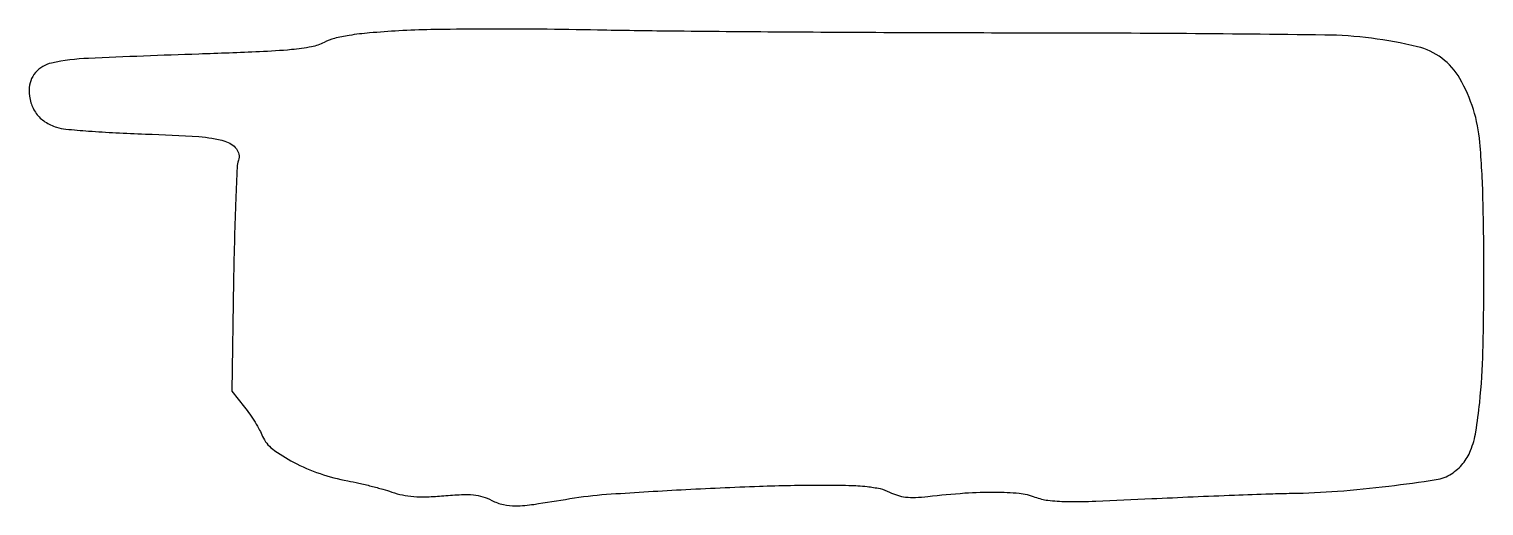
# Model space of a CAD drawing. Extents: x 0 to 330, y 0 to 108.
import ezdxf

# ---------------------------------------------------------------- set-up
doc = ezdxf.new("R2010")
doc.units = 0

msp = doc.modelspace()

# ---------------------------------------------------------------- linework, layer by layer
msp.add_lwpolyline([(83.921219, 108.037973, 0.00621), (77.269255, 107.55843, 0.01725), (72.615872, 107.002604, 0.024237), (69.262129, 106.316325, 0.059636), (66.921219, 105.40988, -0.075398), (64.066902, 104.406428, -0.023594), (59.564275, 103.770207, -0.012721), (52.286792, 103.276395, -0.002203), (38.5, 102.753571, 0.002525), (13.448603, 101.787449, 0.040981), (5.092052, 100.733064, 0.166417), (1.432685, 98.553239, 0.177774), (0, 94.651078, 0.070727), (0.414867, 91.732873, 0.088395), (1.624582, 89.283647, 0.088711), (3.601706, 87.409235, 0.07179), (6.253101, 86.166048, 0.049821), (8.347499, 85.751189, 0.004841), (13.504014, 85.305029, 0.006102), (19.676944, 84.9068, 0.004791), (26.377586, 84.620932, -0.007906), (38.490017, 84.028553, -0.052597), (44.440018, 83.008568, -0.159908), (47.03424, 81.264055, -0.247638), (47.496856, 78.665078, 0.065597), (47.207483, 77.059804, 0.001706), (46.886736, 69.763205, 0.003579), (46.600141, 61.17547, 0.002435), (46.391586, 51.401153), (45.978307, 26.302307), (48.85472, 22.682811, -0.016455), (50.047916, 21.075514, -0.012424), (51.254616, 19.237077, -0.012597), (52.302816, 17.451374, -0.028235), (52.985359, 16.035347, 0.135843), (55.211943, 13.182556, 0.039082), (60.000285, 10.181134, 0.037311), (66.002426, 7.592402, 0.037974), (72.287644, 5.9426, -0.009979), (74.811339, 5.429066, -0.007144), (77.612547, 4.758423, -0.007217), (80.263712, 4.042616, -0.015347), (82.287644, 3.396894, 0.03559), (84.69057, 2.736059, 0.031788), (87.255668, 2.391112, 0.026163), (90.270501, 2.33742, 0.01308), (94.078832, 2.568729, -0.01085), (98.118332, 2.832162, -0.034823), (100.812322, 2.761578, -0.04918), (102.92109, 2.347061, -0.046252), (104.954556, 1.5235, 0.062703), (107.598801, 0.552256, 0.062229), (110.408188, 0.263377, 0.031553), (114.530578, 0.61428, 0.004803), (122.688244, 1.91073, -0.0247), (131.00235, 2.894865, -0.00364), (147.911349, 3.930167, -0.004448), (165.692226, 4.730425, -0.008826), (179.79966, 4.990438, -0.006274), (185.98891, 4.917582, -0.019793), (190.129507, 4.652641, -0.029486), (193.068325, 4.171032, -0.064052), (195.21323, 3.389734, 0.045195), (196.998928, 2.662131, 0.046284), (198.872117, 2.274429, 0.038091), (201.078834, 2.196178, 0.018137), (203.91357, 2.414803, -0.010654), (212.303524, 3.188316, -0.01916), (219.210514, 3.411583, -0.022822), (224.641497, 3.130891, -0.06952), (228.224549, 2.268891, 0.065083), (231.16689, 1.533476, 0.025285), (235.36345, 1.262921, 0.013254), (242.035331, 1.34755, 0.00226), (254.724549, 1.902564, -0.001219), (264.104214, 2.332388, -0.001232), (273.453461, 2.714891, -0.001199), (281.596415, 3.008387, -0.005012), (286.5, 3.124158, 0.015926), (296.847483, 3.594565, 0.011102), (308.479135, 4.755532, 0.007014), (319.245929, 6.225764, 0.107992), (322.722394, 7.553761, 0.074909), (325.317807, 9.874475, 0.07869), (327.062315, 12.820568, 0.053373), (328.239596, 17.059167, 0.016202), (329.117766, 23.679493, 0.018486), (329.849634, 35.372704, 0.006194), (330.074775, 52.491687, 0.00632), (329.86841, 69.866139, 0.015137), (329.162801, 82.732034, 0.109747), (324.626975, 97.206307, 0.205398), (314.981143, 104.438219, 0.056411), (293.956743, 107.090146, 0.003059), (227, 107.53558, -0.000821), (199.229835, 107.596047, -0.000764), (170.78125, 107.748172, -0.000761), (145.488716, 107.960543, -0.002585), (129, 108.209332, 0.003049), (115.944216, 108.394185, 0.002965), (102.764358, 108.422241, 0.002925), (91.178754, 108.310429, 0.011012)], format="xyb", close=True)

doc.saveas('drawing.dxf')
